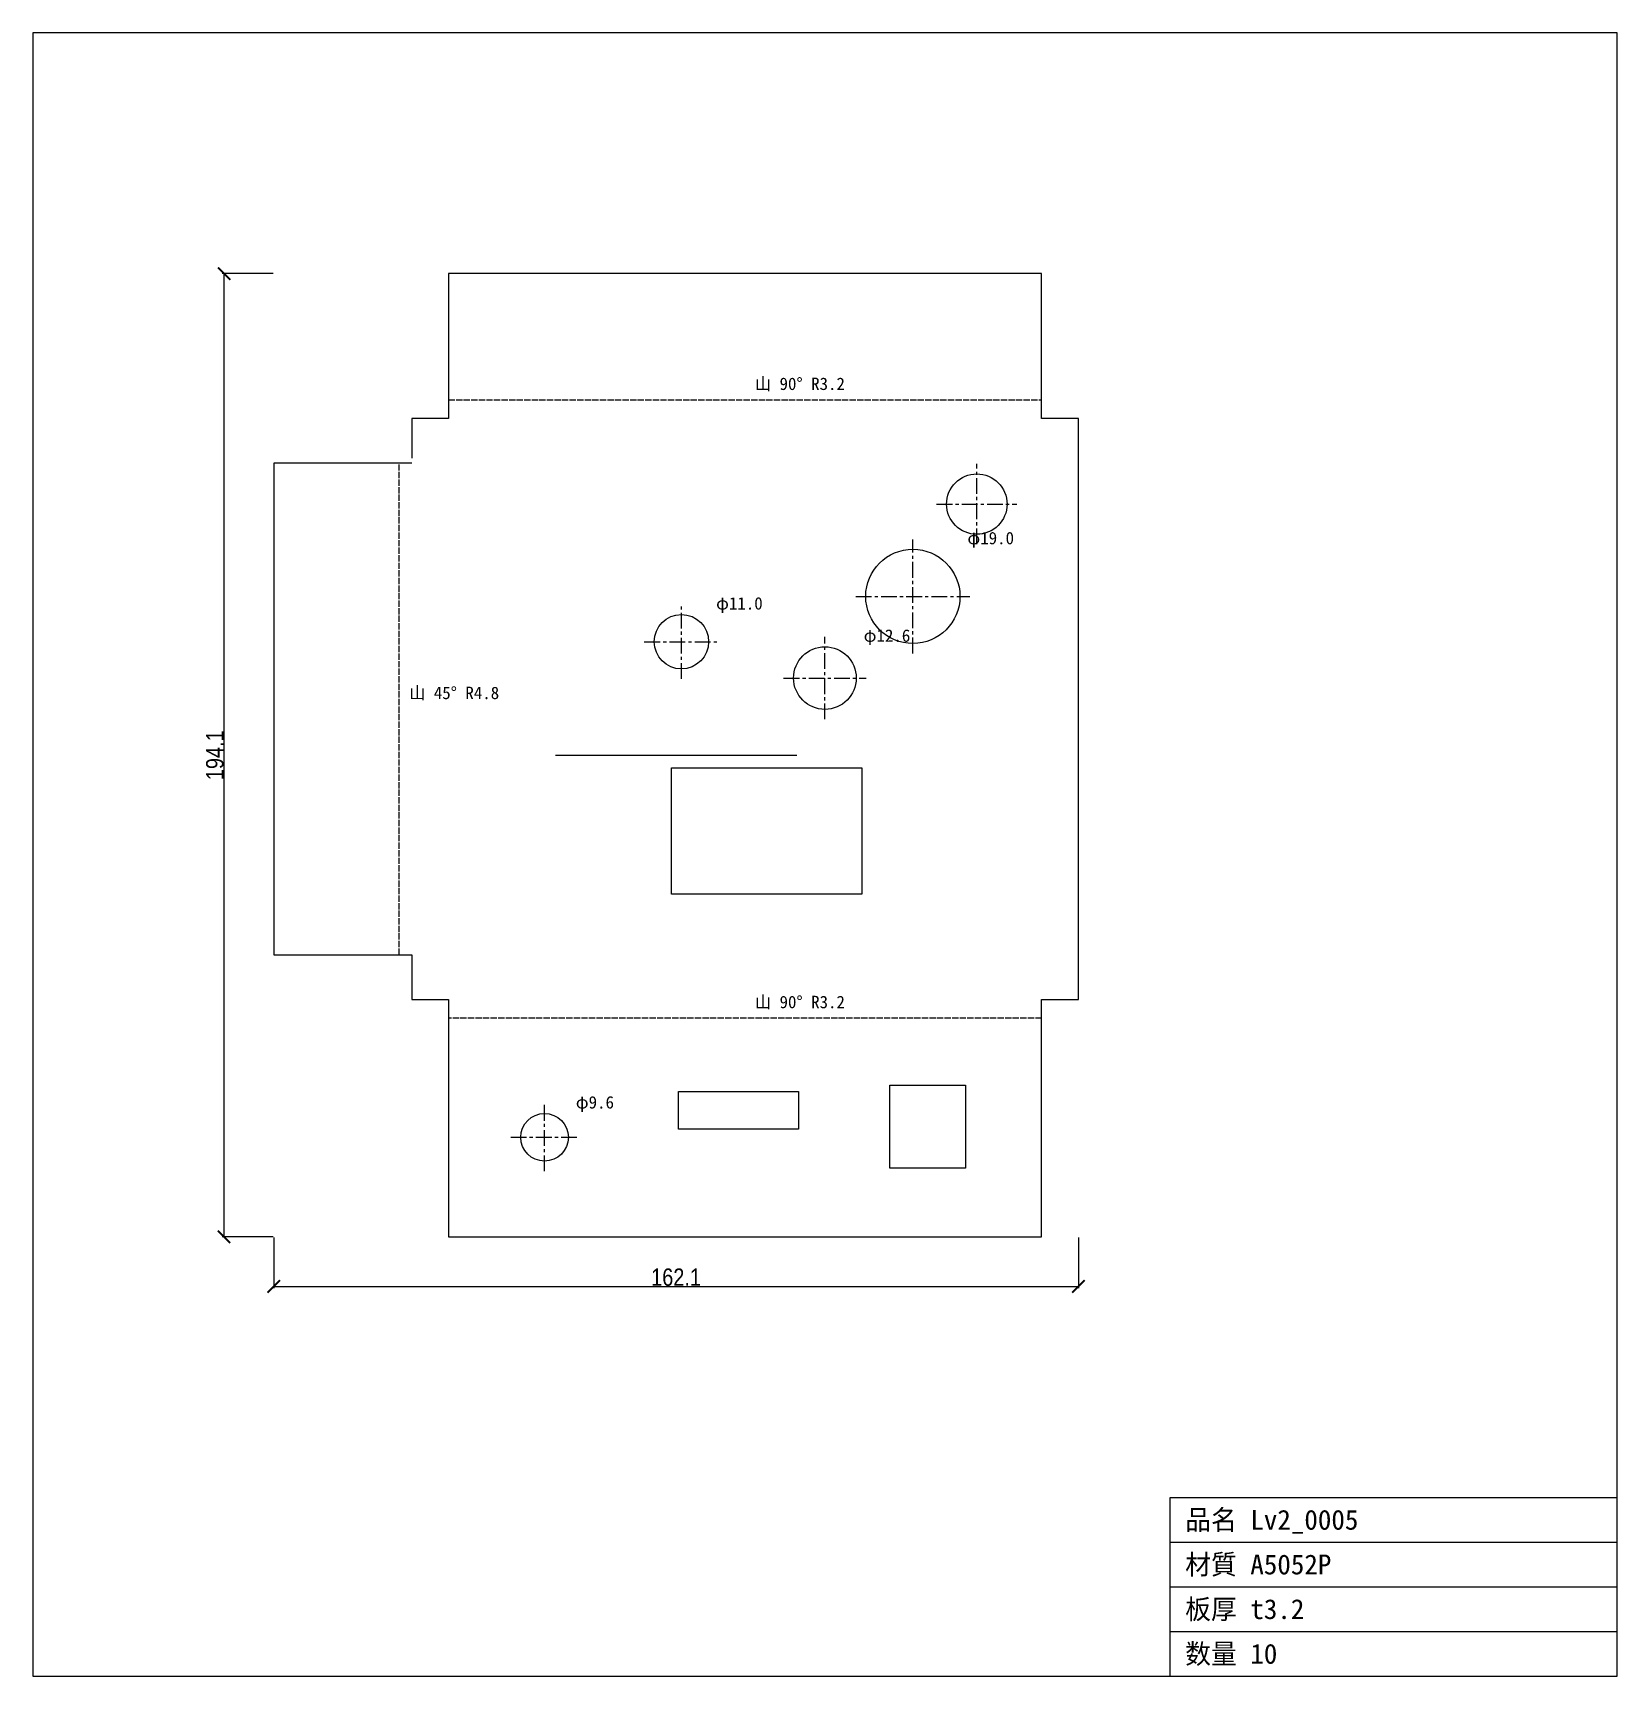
# Model space of a CAD drawing. Header units: millimetres. Extents: x -76 to 243, y -136 to 195.
import ezdxf

# ---------------------------------------------------------------- set-up
doc = ezdxf.new("R2010")
doc.units = ezdxf.units.MM
doc.linetypes.add('CENTER', pattern=[5.08, 3.175, -0.635, 0.635, -0.635])
doc.linetypes.add('DASHED', pattern=[1.524, 1.27, -0.254])
for name, color, linetype in [('ケガキ', 7, 'Continuous'), ('中心線', 7, 'Continuous'), ('図枠', 7, 'Continuous'), ('外形', 7, 'Continuous'), ('寸法', 7, 'Continuous'), ('文字', 7, 'Continuous'), ('曲げ線', 7, 'Continuous')]:
    doc.layers.add(name, color=color, linetype=linetype)
doc.styles.add('OpenSansCondensed-Light', font='OpenSansCondensed-Light.ttf')
doc.dimstyles.new('EZDXF', dxfattribs={"dimtxt": 0.25, "dimasz": 0.175, "dimexe": 0.375, "dimexo": 0.125, "dimgap": 0.1, "dimtad": 1, "dimlfac": 100, "dimzin": 12, "dimdsep": 46, "dimtxsty": 'OpenSansCondensed-Light', "dimblk": 'ARCHTICK', "dimcen": 2.5, "dimazin": 3, "dimtfac": 0.5, "dimtmove": 2, "dimatfit": 3})

# ---------------------------------------------------------------- blocks, each defined once
blk = doc.blocks.new('_ARCHTICK')
at = {"color": 0, "linetype": 'BYBLOCK', "const_width": 0.15}
blk.add_lwpolyline([(-0.5, -0.5), (0.5, 0.5)], dxfattribs=at)

msp = doc.modelspace()

# ---------------------------------------------------------------- linework, layer by layer
at = {"layer": 'ケガキ'}
msp.add_line((28.92, 49.2), (77.54, 49.2), dxfattribs=at)
at = {"layer": '中心線', "color": 1, "linetype": 'CENTER'}
for p, q in [((113.81, 91.71), (113.81, 107.89)), ((105.72, 99.8), (121.9, 99.8)), ((100.93, 69.72), (100.93, 92.7)), ((54.32, 64.59), (54.32, 79.55)), ((89.44, 81.21), (112.42, 81.21)), ((83.21, 56.44), (83.21, 73.06)), ((46.84, 72.07), (61.8, 72.07)), ((74.9, 64.75), (91.52, 64.75)), ((26.74, -34.59), (26.74, -20.98)), ((19.93, -27.78), (33.54, -27.78))]:
    msp.add_line(p, q, dxfattribs=at)
at = {"layer": '図枠'}
for p, q in [((242.78, 194.74), (-76.32, 194.74)), ((-76.32, 194.74), (-76.32, -136.34)), ((242.78, -136.34), (242.78, 194.74)), ((152.78, -136.34), (152.78, -100.34)), ((152.78, -100.34), (242.78, -100.34)), ((152.78, -109.34), (242.78, -109.34)), ((152.78, -118.34), (242.78, -118.34)), ((152.78, -127.34), (242.78, -127.34)), ((-76.32, -136.34), (242.78, -136.34))]:
    msp.add_line(p, q, dxfattribs=at)
at = {"layer": '外形'}
for p, q in [((126.87, 146.23), (7.4, 146.23)), ((7.4, 146.23), (7.4, 117.02)), ((126.87, 117.02), (126.87, 146.23)), ((7.4, 117.02), (0, 117.02)), ((0, 117.02), (0, 109.04)), ((134.27, 117.02), (126.87, 117.02)), ((134.27, 0), (134.27, 117.02)), ((0, 108.02), (-27.8, 108.02)), ((-27.8, 108.02), (-27.8, 9)), ((52.29, 21.22), (52.29, 46.69)), ((52.29, 46.69), (90.64, 46.69)), ((90.64, 46.69), (90.64, 21.22)), ((90.64, 21.22), (52.29, 21.22)), ((-27.8, 9), (0, 9)), ((0, 9), (0, 0)), ((0, 0), (7.4, 0)), ((7.4, 0), (7.4, -47.83)), ((126.87, -47.83), (126.87, 0)), ((126.87, 0), (134.27, 0)), ((53.7, -26.12), (53.7, -18.52)), ((53.7, -18.52), (77.87, -18.52)), ((77.87, -18.52), (77.87, -26.12)), ((96.29, -34.01), (96.29, -17.25)), ((96.29, -17.25), (111.5, -17.25)), ((111.5, -17.25), (111.5, -34.01)), ((77.87, -26.12), (53.7, -26.12)), ((111.5, -34.01), (96.29, -34.01)), ((7.4, -47.83), (126.87, -47.83))]:
    msp.add_line(p, q, dxfattribs=at)
for centre, radius in [((113.81, 99.8), 6.09), ((100.93, 81.21), 9.49), ((54.32, 72.07), 5.48), ((83.21, 64.75), 6.31), ((26.74, -27.78), 4.8)]:
    msp.add_circle(centre, radius, dxfattribs=at)
at = {"layer": '曲げ線', "color": 4, "linetype": 'DASHED'}
for p, q in [((7.4, 120.79), (126.87, 120.79)), ((-2.51, 9), (-2.51, 108.02)), ((126.87, -3.77), (7.4, -3.77))]:
    msp.add_line(p, q, dxfattribs=at)

# ---------------------------------------------------------------- texts
at = {"layer": '文字'}
for s, height, p in [('山 90° R3.2', 2.5, (69.13, 122.79)), ('φ19.0', 2.5, (111.92, 91.7)), ('φ11.0', 2.5, (61.3, 78.55)), ('φ12.6', 2.5, (91.02, 72.06)), ('山 45° R4.8', 2.5, (-0.51, 60.51)), ('山 90° R3.2', 2.5, (69.13, -1.77)), ('φ9.6', 2.5, (33.04, -21.98)), ('品名 Lv2_0005', 4, (155.78, -106.84)), ('材質 A5052P', 4, (155.78, -115.84)), ('板厚 t3.2', 4, (155.78, -124.84)), ('数量 10', 4, (155.78, -133.84))]:
    msp.add_text(s, height=height, dxfattribs=at).set_placement(p)

# ---------------------------------------------------------------- dimensions: what is measured, and where the dimension line sits
at = {"layer": '寸法'}
msp.add_linear_dim(base=(-37.8, -47.83), p1=(-27.8, -47.83), p2=(-27.8, 146.23), angle=90, dimstyle='EZDXF', override={"dimtxt": 3.5, "dimasz": 2.5, "dimdec": 1, "dimlfac": 1}, dxfattribs=at).render()
msp.add_linear_dim(base=(-27.8, -57.83), p1=(-27.8, -47.83), p2=(134.27, -47.83), dimstyle='EZDXF', override={"dimtxt": 3.5, "dimasz": 2.5, "dimdec": 1, "dimlfac": 1}, dxfattribs=at).render()

doc.saveas('drawing.dxf')
